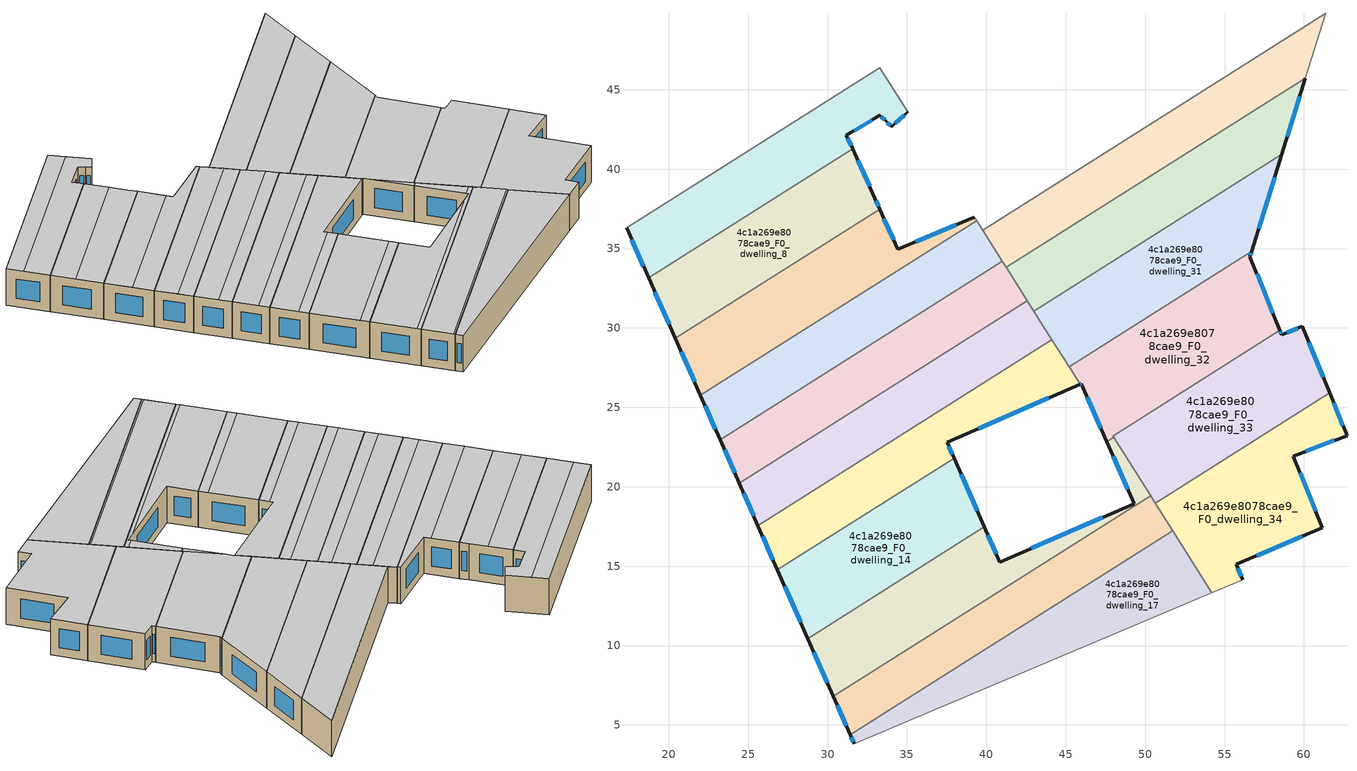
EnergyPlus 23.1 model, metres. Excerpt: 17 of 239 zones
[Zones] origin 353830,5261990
4c1a269e8078cae9_F0_dwelling_10
 floor ground (EU_floor_Construction): 39.39,36.76 41,34.21 23.23,22.96 21.99,25.75 z0
 wall outside (EU_wall_Construction): 21.99,25.75 23.23,22.96 z0:3
 wall to 4c1a269e8078cae9_F0_dwelling_11 (EU_wall_Construction): 23.23,22.96 41,34.21 z0:3
 wall to 4c1a269e8078cae9_F0_dwelling_9 (EU_wall_Construction): 39.39,36.76 21.99,25.75 z0:3
 wall to 4c1a269e8078cae9_F0_dwelling_29 (EU_wall_Construction): 41,34.21 39.76,36.16 z0:3
 wall to 4c1a269e8078cae9_F0_dwelling_28 (EU_wall_Construction): 39.76,36.16 39.39,36.76 z0:3
 window (EU_Window_Construction): 22.28,25.1 22.94,23.62 z0.7:2.3
 ceiling to 4c1a269e8078cae9_F1_dwelling_9 (EU_floor_Construction): 40.34,35.25 39.39,36.76 22,25.76 22.72,24.11 z3
 ceiling to 4c1a269e8078cae9_F1_dwelling_10 (EU_floor_Construction): 41,34.21 40.34,35.25 22.72,24.11 23.23,22.96 z3
4c1a269e8078cae9_F0_dwelling_11
 floor ground (EU_floor_Construction): 41,34.21 42.58,31.71 24.43,20.23 23.23,22.96 z0
 wall outside (EU_wall_Construction): 23.23,22.96 24.43,20.23 z0:3
 wall to 4c1a269e8078cae9_F0_dwelling_12 (EU_wall_Construction): 24.43,20.23 42.58,31.71 z0:3
 wall to 4c1a269e8078cae9_F0_dwelling_30 (EU_wall_Construction): 42.58,31.71 41.25,33.81 z0:3
 wall to 4c1a269e8078cae9_F0_dwelling_29 (EU_wall_Construction): 41.25,33.81 41,34.2 z0:3
 window (EU_Window_Construction): 23.51,22.32 24.15,20.87 z0.7:2.3
 ceiling to 4c1a269e8078cae9_F1_dwelling_11 (EU_floor_Construction): 42.58,31.71 42.03,32.58 24.01,21.19 24.43,20.23 z3
 ceiling adiabatic (EU_roof_Construction): 42.03,32.58 41,34.21 23.23,22.96 24.01,21.19 z3
4c1a269e8078cae9_F0_dwelling_12
 floor ground (EU_floor_Construction): 42.58,31.71 44.13,29.26 25.62,17.55 24.43,20.23 z0
 wall outside (EU_wall_Construction): 24.43,20.23 25.62,17.55 z0:3
 wall to 4c1a269e8078cae9_F0_dwelling_13 (EU_wall_Construction): 25.62,17.55 44.13,29.26 z0:3
 wall to 4c1a269e8078cae9_F0_dwelling_31 (EU_wall_Construction): 44.13,29.26 42.99,31.05 z0:3
 wall to 4c1a269e8078cae9_F0_dwelling_30 (EU_wall_Construction): 42.99,31.05 42.58,31.71 z0:3
 window (EU_Window_Construction): 24.71,19.6 25.34,18.18 z0.7:2.3
 ceiling to 4c1a269e8078cae9_F1_dwelling_12 (EU_floor_Construction): 44.13,29.26 43.67,29.97 25.27,18.33 25.62,17.55 z3
 ceiling adiabatic (EU_roof_Construction): 43.67,29.97 42.58,31.71 24.43,20.23 25.62,17.55 25.27,18.33 z3
4c1a269e8078cae9_F0_dwelling_13
 floor ground (EU_floor_Construction): 44.13,29.26 45.9,26.46 37.53,22.8 37.97,21.8 26.85,14.76 25.62,17.55 z0
 wall outside (EU_wall_Construction): 37.97,21.8 37.53,22.8 45.9,26.46 / 25.62,17.55 26.85,14.76 z0:3
 wall to 4c1a269e8078cae9_F0_dwelling_14 (EU_wall_Construction): 26.85,14.76 37.97,21.8 z0:3
 wall to 4c1a269e8078cae9_F0_dwelling_32 (EU_wall_Construction): 45.9,26.46 45.21,27.55 z0:3
 wall to 4c1a269e8078cae9_F0_dwelling_31 (EU_wall_Construction): 45.21,27.55 44.13,29.26 z0:3
 window (EU_Window_Construction): 39.49,23.66 43.93,25.6 / 37.86,22.03 37.63,22.57 / 25.9,16.9 26.56,15.42 z0.7:2.3
 ceiling to 4c1a269e8078cae9_F1_dwelling_12 (EU_floor_Construction): 37.63,22.56 37.53,22.8 45.9,26.46 44.13,29.26 25.62,17.55 26.51,15.53 z3
 ceiling to 4c1a269e8078cae9_F1_dwelling_13 (EU_floor_Construction): 37.97,21.8 37.63,22.56 26.51,15.53 26.85,14.76 z3
4c1a269e8078cae9_F0_dwelling_14
 floor ground (EU_floor_Construction): 37.97,21.8 39.86,17.47 28.75,10.44 26.85,14.76 z0
 wall outside (EU_wall_Construction): 26.85,14.76 28.75,10.44 / 39.86,17.47 37.97,21.8 z0:3
 wall to 4c1a269e8078cae9_F0_dwelling_15 (EU_wall_Construction): 28.75,10.44 39.86,17.47 z0:3
 window (EU_Window_Construction): 27.29,13.75 28.31,11.46 / 39.42,18.49 38.41,20.78 z0.7:2.3
 ceiling to 4c1a269e8078cae9_F1_dwelling_13 (EU_floor_Construction): 39.56,18.18 37.97,21.8 26.85,14.76 28.44,11.15 z3
 ceiling to 4c1a269e8078cae9_F1_dwelling_14 (EU_floor_Construction): 39.86,17.47 39.56,18.18 28.44,11.15 28.75,10.44 z3
4c1a269e8078cae9_F0_dwelling_15
 floor ground (EU_floor_Construction): 48.02,23.11 50.34,19.44 30.36,6.8 28.75,10.44 39.86,17.47 40.84,15.25 49.3,18.94 47.59,22.83 z0
 wall outside (EU_wall_Construction): 47.59,22.83 49.3,18.94 40.84,15.25 39.86,17.47 / 28.75,10.44 30.36,6.8 z0:3
 wall to 4c1a269e8078cae9_F0_dwelling_32 (EU_wall_Construction): 48.02,23.11 47.59,22.83 z0:3
 wall to 4c1a269e8078cae9_F0_dwelling_16 (EU_wall_Construction): 30.36,6.8 50.34,19.44 z0:3
 wall to 4c1a269e8078cae9_F0_dwelling_33 (EU_wall_Construction): 50.34,19.44 48.02,23.11 z0:3
 window (EU_Window_Construction): 47.99,21.92 48.9,19.85 / 29.13,9.59 29.98,7.66 / 40.61,15.77 40.09,16.95 / 47.31,18.07 42.83,16.11 z0.7:2.3
 ceiling to 4c1a269e8078cae9_F1_dwelling_14 (EU_floor_Construction): 40.84,15.25 39.86,17.47 28.75,10.44 30.23,7.1 48.14,18.43 z3
 ceiling to 4c1a269e8078cae9_F1_dwelling_15 (EU_floor_Construction): 48.14,18.43 30.23,7.1 30.36,6.81 50.34,19.44 50.17,19.71 49.22,19.12 49.3,18.94 z3
 ceiling to 4c1a269e8078cae9_F1_dwelling_32 (EU_floor_Construction): 50.17,19.71 48.02,23.1 47.59,22.83 49.22,19.12 z3
4c1a269e8078cae9_F0_dwelling_16
 floor ground (EU_floor_Construction): 50.34,19.44 51.74,17.22 31.43,4.37 30.36,6.8 z0
 wall outside (EU_wall_Construction): 30.36,6.8 31.43,4.37 z0:3
 wall to 4c1a269e8078cae9_F0_dwelling_17 (EU_wall_Construction): 31.43,4.37 51.74,17.22 z0:3
 wall to 4c1a269e8078cae9_F0_dwelling_34 (EU_wall_Construction): 51.74,17.22 50.63,18.97 z0:3
 wall to 4c1a269e8078cae9_F0_dwelling_33 (EU_wall_Construction): 50.63,18.97 50.34,19.44 z0:3
 window (EU_Window_Construction): 30.61,6.23 31.18,4.94 z0.7:2.3
 ceiling to 4c1a269e8078cae9_F1_dwelling_15 (EU_floor_Construction): 51.66,17.35 50.34,19.44 30.36,6.81 31.37,4.51 z3
 ceiling to 4c1a269e8078cae9_F1_dwelling_16 (EU_floor_Construction): 51.74,17.22 51.66,17.35 31.37,4.51 31.43,4.37 z3
4c1a269e8078cae9_F0_dwelling_17
 floor ground (EU_floor_Construction): 51.74,17.22 54.21,13.33 31.68,3.81 31.43,4.37 z0
 wall outside (EU_wall_Construction): 31.43,4.37 31.68,3.81 z0:3
 wall adiabatic (EU_wall_Construction): 31.68,3.81 54.21,13.33 z0:3
 wall to 4c1a269e8078cae9_F0_dwelling_34 (EU_wall_Construction): 54.21,13.33 51.75,17.22 z0:3
 window (EU_Window_Construction): 31.49,4.24 31.62,3.94 z0.7:2.3
 ceiling to 4c1a269e8078cae9_F1_dwelling_16 (EU_floor_Construction): 54.21,13.33 51.74,17.22 31.43,4.37 31.68,3.81 z3
4c1a269e8078cae9_F0_dwelling_29
 floor ground (EU_floor_Construction): 61.37,49.82 60.09,45.73 41.25,33.81 39.76,36.16 z0
 wall to 4c1a269e8078cae9_F0_dwelling_30 (EU_wall_Construction): 41.25,33.81 60.09,45.73 z0:3
 wall to 4c1a269e8078cae9_F0_dwelling_28 (EU_wall_Construction): 61.37,49.82 39.76,36.16 z0:3
 wall adiabatic (EU_wall_Construction): 60.09,45.73 61.37,49.82 z0:3
 ceiling to 4c1a269e8078cae9_F1_dwelling_28 (EU_floor_Construction): 60.09,45.73 61.37,49.82 39.76,36.16 41.25,33.81 z3
4c1a269e8078cae9_F0_dwelling_30
 floor ground (EU_floor_Construction): 60.09,45.73 58.6,40.92 42.99,31.05 41.25,33.81 z0
 wall outside (EU_wall_Construction): 58.6,40.92 60.09,45.73 z0:3
 wall to 4c1a269e8078cae9_F0_dwelling_31 (EU_wall_Construction): 42.99,31.05 58.6,40.92 z0:3
 window (EU_Window_Construction): 58.95,42.05 59.74,44.6 z0.7:2.3
 ceiling to 4c1a269e8078cae9_F1_dwelling_29 (EU_floor_Construction): 58.6,40.92 60.09,45.73 41.25,33.81 42.99,31.05 z3
4c1a269e8078cae9_F0_dwelling_31
 floor ground (EU_floor_Construction): 58.6,40.92 56.7,34.82 45.21,27.55 42.99,31.05 z0
 wall outside (EU_wall_Construction): 56.7,34.82 58.6,40.92 z0:3
 wall to 4c1a269e8078cae9_F0_dwelling_32 (EU_wall_Construction): 45.21,27.55 56.7,34.82 z0:3
 window (EU_Window_Construction): 57.15,36.25 58.16,39.49 z0.7:2.3
 ceiling to 4c1a269e8078cae9_F1_dwelling_30 (EU_floor_Construction): 56.7,34.82 58.6,40.92 42.99,31.05 45.21,27.55 z3
4c1a269e8078cae9_F0_dwelling_32
 floor ground (EU_floor_Construction): 56.7,34.82 56.6,34.49 58.48,29.85 47.96,23.2 48.02,23.11 47.59,22.83 45.98,26.49 45.9,26.46 45.21,27.55 z0
 wall outside (EU_wall_Construction): 45.9,26.46 45.98,26.49 47.59,22.83 / 58.48,29.85 56.6,34.49 56.7,34.82 z0:3
 wall to 4c1a269e8078cae9_F0_dwelling_33 (EU_wall_Construction): 48.02,23.11 47.96,23.2 58.48,29.85 z0:3
 window (EU_Window_Construction): 45.92,26.46 45.97,26.48 / 56.62,34.57 56.68,34.74 / 58.04,30.94 57.04,33.4 / 46.36,25.63 47.21,23.69 z0.7:2.3
 ceiling to 4c1a269e8078cae9_F1_dwelling_31 (EU_floor_Construction): 58.48,29.85 56.6,34.49 56.7,34.82 45.21,27.55 45.9,26.46 45.98,26.49 46.23,25.94 47.96,23.2 z3
 ceiling to 4c1a269e8078cae9_F1_dwelling_32 (EU_floor_Construction): 48.02,23.1 46.23,25.94 47.59,22.83 z3
4c1a269e8078cae9_F0_dwelling_33
 floor ground (EU_floor_Construction): 59.9,30.09 61.61,25.92 50.64,18.97 47.96,23.2 58.48,29.85 58.6,29.56 z0
 wall outside (EU_wall_Construction): 61.61,25.92 59.9,30.09 58.6,29.56 58.48,29.85 z0:3
 wall to 4c1a269e8078cae9_F0_dwelling_34 (EU_wall_Construction): 50.64,18.97 61.61,25.92 z0:3
 window (EU_Window_Construction): 58.57,29.63 58.51,29.78 / 59.6,29.97 58.91,29.68 / 61.21,26.9 60.3,29.11 z0.7:2.3
 ceiling to 4c1a269e8078cae9_F1_dwelling_32 (EU_floor_Construction): 61.61,25.92 59.9,30.09 58.6,29.56 58.48,29.85 47.96,23.2 50.64,18.97 z3
4c1a269e8078cae9_F0_dwelling_34
 floor ground (EU_floor_Construction): 61.61,25.92 62.71,23.22 59.32,21.93 61.16,17.41 55.74,15.11 56.13,14.14 54.21,13.33 50.64,18.97 z0
 wall outside (EU_wall_Construction): 56.13,14.14 55.74,15.11 61.16,17.41 59.32,21.93 62.71,23.22 61.61,25.92 z0:3
 wall adiabatic (EU_wall_Construction): 54.21,13.33 56.13,14.14 z0:3
 window (EU_Window_Construction): 57.01,15.65 59.89,16.87 / 56.04,14.37 55.83,14.88 / 62.45,23.85 61.87,25.28 / 60.11,22.24 61.91,22.92 / 60.73,18.47 59.75,20.87 z0.7:2.3
 ceiling to 4c1a269e8078cae9_F1_dwelling_33 (EU_floor_Construction): 61.16,17.41 59.32,21.93 62.71,23.22 61.61,25.92 50.64,18.97 54.21,13.33 56.13,14.14 55.74,15.11 z3
4c1a269e8078cae9_F0_dwelling_7
 floor ground (EU_floor_Construction): 33.29,46.4 35.06,43.6 34.04,42.67 33.68,43.01 33.29,43.39 31.19,42.13 31.57,41.28 18.73,33.16 17.34,36.31 z0
 wall outside (EU_wall_Construction): 31.57,41.28 31.19,42.13 33.29,43.39 33.68,43.01 34.04,42.67 35.06,43.6 / 17.34,36.31 18.73,33.16 z0:3
 wall to 4c1a269e8078cae9_F0_dwelling_8 (EU_wall_Construction): 18.73,33.16 31.57,41.28 z0:3
 wall to 4c1a269e8078cae9_F0_dwelling_6 (EU_wall_Construction): 33.29,46.4 17.34,36.31 z0:3
 wall to 4c1a269e8078cae9_F0_dwelling_24 (EU_wall_Construction): 35.06,43.6 33.29,46.4 z0:3
 window (EU_Window_Construction): 33.77,42.93 33.95,42.75 / 33.38,43.3 33.59,43.1 / 31.68,42.43 32.79,43.09 / 31.48,41.48 31.28,41.93 / 17.66,35.57 18.4,33.9 / 34.28,42.89 34.82,43.38 z0.7:2.3
 ceiling to 4c1a269e8078cae9_F1_dwelling_7 (EU_floor_Construction): 31.57,41.28 31.19,42.13 33.29,43.39 33.68,43.01 34.04,42.67 35.06,43.6 34.01,45.25 17.89,35.05 18.73,33.16 z3
 ceiling to 4c1a269e8078cae9_F1_dwelling_6 (EU_floor_Construction): 34.01,45.25 33.29,46.4 17.34,36.31 17.89,35.05 z3
4c1a269e8078cae9_F0_dwelling_8
 floor ground (EU_floor_Construction): 31.57,41.28 32.97,38.18 33.28,37.49 20.41,29.34 18.73,33.16 z0
 wall outside (EU_wall_Construction): 33.28,37.49 32.97,38.18 31.57,41.28 / 18.73,33.16 20.41,29.34 z0:3
 wall to 4c1a269e8078cae9_F0_dwelling_9 (EU_wall_Construction): 20.41,29.34 33.28,37.49 z0:3
 window (EU_Window_Construction): 33.21,37.65 33.05,38.02 / 19.12,32.26 20.02,30.24 / 32.65,38.91 31.9,40.55 z0.7:2.3
 ceiling to 4c1a269e8078cae9_F1_dwelling_8 (EU_floor_Construction): 33.28,37.49 32.97,38.18 32.38,39.5 19.52,31.36 20.41,29.34 z3
 ceiling to 4c1a269e8078cae9_F1_dwelling_7 (EU_floor_Construction): 32.38,39.5 31.57,41.28 18.73,33.16 19.52,31.36 z3
4c1a269e8078cae9_F0_dwelling_9
 floor ground (EU_floor_Construction): 39.25,36.98 39.39,36.76 21.99,25.75 20.41,29.34 33.28,37.49 34.42,34.94 z0
 wall outside (EU_wall_Construction): 39.25,36.98 34.42,34.94 33.28,37.49 / 20.41,29.34 21.99,25.75 z0:3
 wall to 4c1a269e8078cae9_F0_dwelling_28 (EU_wall_Construction): 39.39,36.76 39.25,36.98 z0:3
 window (EU_Window_Construction): 38.11,36.5 35.56,35.42 / 20.78,28.5 21.62,26.6 / 34.16,35.54 33.55,36.89 z0.7:2.3
 ceiling to 4c1a269e8078cae9_F1_dwelling_8 (EU_floor_Construction): 34.18,35.48 33.28,37.49 20.41,29.34 21.3,27.33 z3
 ceiling to 4c1a269e8078cae9_F1_dwelling_9 (EU_floor_Construction): 34.42,34.94 34.18,35.48 21.3,27.33 22,25.76 39.39,36.76 39.25,36.98 z3
[Building]
EU S2 Campaign: North Axis=0; Terrain=City; Solar Distribution=FullExterior
[Site:Location]
Budapest.Ferenc.Liszt.Intl.AP: Latitude=47.437; Longitude=19.256; Time Zone=1; Elevation=185
[SizingPeriod:WeatherFileDays]
AnnualSizingPeriod: Begin Month=1; Begin Day of Month=1; End Month=12; End Day of Month=31; Day of Week for Start Day=Monday; Use Weather File Daylight Saving Period=No; Use Weather File Rain and Snow Indicators=No
[MATERIAL]
EU_InternalMass_Material: Roughness=MediumRough; Thickness=0.1; Conductivity=1; Density=1800; Specific Heat=900; Thermal Absorptance=0.9; Solar Absorptance=0.7; Visible Absorptance=0.7
[MATERIAL:NOMASS] Roughness=MediumRough; Thermal Absorptance=0.9; Solar Absorptance=0.7; Visible Absorptance=0.7
Name | Thermal Resistance
EU_wall_NoMass | 0.832559
EU_roof_NoMass | 1.39638
EU_floor_NoMass | 0.872794
[WINDOWMATERIAL:SIMPLEGLAZINGSYSTEM]
EU_Window_SimpleGlazing: UFactor=2.79869; Solar Heat Gain Coefficient=0.75; Visible Transmittance=0.75
[CONSTRUCTION]
EU_wall_Construction: EU_wall_NoMass
EU_roof_Construction: EU_roof_NoMass
EU_floor_Construction: EU_floor_NoMass
EU_Window_Construction: EU_Window_SimpleGlazing
EU_InternalMass_Construction: EU_InternalMass_Material
[ZONE] Type=1; Multiplier=1; Ceiling Height=autocalculate; Floor Area=autocalculate; Part of Total Floor Area=Yes
Name | Volume
4c1a269e8078cae9_F0_dwelling_10 | 188.409
4c1a269e8078cae9_F0_dwelling_11 | 188.379
4c1a269e8078cae9_F0_dwelling_12 | 188.405
4c1a269e8078cae9_F0_dwelling_13 | 189.284
4c1a269e8078cae9_F0_dwelling_14 | 184.291
4c1a269e8078cae9_F0_dwelling_15 | 189.073
4c1a269e8078cae9_F0_dwelling_16 | 188.343
4c1a269e8078cae9_F0_dwelling_17 | 188.401
4c1a269e8078cae9_F0_dwelling_29 | 199.463
4c1a269e8078cae9_F0_dwelling_30 | 199.514
4c1a269e8078cae9_F0_dwelling_31 | 199.458
4c1a269e8078cae9_F0_dwelling_32 | 202.028
4c1a269e8078cae9_F0_dwelling_33 | 199.45
4c1a269e8078cae9_F0_dwelling_34 | 199.485
4c1a269e8078cae9_F0_dwelling_7 | 188.555
4c1a269e8078cae9_F0_dwelling_8 | 188.198
4c1a269e8078cae9_F0_dwelling_9 | 188.39
[INTERNALMASS] Construction=EU_InternalMass_Construction
Name | Zone or ZoneList | Surface Area
4c1a269e8078cae9_F0_dwelling_7_EU_InternalMass | 4c1a269e8078cae9_F0_dwelling_7 | 62.8515
4c1a269e8078cae9_F0_dwelling_8_EU_InternalMass | 4c1a269e8078cae9_F0_dwelling_8 | 62.7325
4c1a269e8078cae9_F0_dwelling_9_EU_InternalMass | 4c1a269e8078cae9_F0_dwelling_9 | 62.7966
4c1a269e8078cae9_F0_dwelling_10_EU_InternalMass | 4c1a269e8078cae9_F0_dwelling_10 | 62.803
4c1a269e8078cae9_F0_dwelling_11_EU_InternalMass | 4c1a269e8078cae9_F0_dwelling_11 | 62.793
4c1a269e8078cae9_F0_dwelling_12_EU_InternalMass | 4c1a269e8078cae9_F0_dwelling_12 | 62.8018
4c1a269e8078cae9_F0_dwelling_13_EU_InternalMass | 4c1a269e8078cae9_F0_dwelling_13 | 63.0923
4c1a269e8078cae9_F0_dwelling_14_EU_InternalMass | 4c1a269e8078cae9_F0_dwelling_14 | 61.4304
4c1a269e8078cae9_F0_dwelling_15_EU_InternalMass | 4c1a269e8078cae9_F0_dwelling_15 | 63.0235
4c1a269e8078cae9_F0_dwelling_16_EU_InternalMass | 4c1a269e8078cae9_F0_dwelling_16 | 62.7808
4c1a269e8078cae9_F0_dwelling_17_EU_InternalMass | 4c1a269e8078cae9_F0_dwelling_17 | 62.8004
4c1a269e8078cae9_F0_dwelling_29_EU_InternalMass | 4c1a269e8078cae9_F0_dwelling_29 | 66.4875
4c1a269e8078cae9_F0_dwelling_30_EU_InternalMass | 4c1a269e8078cae9_F0_dwelling_30 | 66.5045
4c1a269e8078cae9_F0_dwelling_31_EU_InternalMass | 4c1a269e8078cae9_F0_dwelling_31 | 66.4861
4c1a269e8078cae9_F0_dwelling_32_EU_InternalMass | 4c1a269e8078cae9_F0_dwelling_32 | 67.3421
4c1a269e8078cae9_F0_dwelling_33_EU_InternalMass | 4c1a269e8078cae9_F0_dwelling_33 | 66.4832
4c1a269e8078cae9_F0_dwelling_34_EU_InternalMass | 4c1a269e8078cae9_F0_dwelling_34 | 66.495
[OTHEREQUIPMENT] Fuel Type=Electricity; Design Level Calculation Method=Watts/Area; Power per Zone Floor Area=1; Fraction Latent=0; Fraction Radiant=0; Fraction Lost=0; Carbon Dioxide Generation Rate=0; EndUse Subcategory=EU_Step8_InternalGains
Name | Zone or ZoneList or Space or SpaceList | Schedule
EU_Step8_InternalGain_4c1a269e8078cae9_F0_dwelling_7_f000 | 4c1a269e8078cae9_F0_dwelling_7 | EU_Step8_GainSchedule_4c1a269e8078cae9_F0_dwelling_7_f000
EU_Step8_InternalGain_4c1a269e8078cae9_F0_dwelling_8_f000 | 4c1a269e8078cae9_F0_dwelling_8 | EU_Step8_GainSchedule_4c1a269e8078cae9_F0_dwelling_8_f000
EU_Step8_InternalGain_4c1a269e8078cae9_F0_dwelling_9_f000 | 4c1a269e8078cae9_F0_dwelling_9 | EU_Step8_GainSchedule_4c1a269e8078cae9_F0_dwelling_9_f000
EU_Step8_InternalGain_4c1a269e8078cae9_F0_dwelling_10_f000 | 4c1a269e8078cae9_F0_dwelling_10 | EU_Step8_GainSchedule_4c1a269e8078cae9_F0_dwelling_10_f000
EU_Step8_InternalGain_4c1a269e8078cae9_F0_dwelling_11_f000 | 4c1a269e8078cae9_F0_dwelling_11 | EU_Step8_GainSchedule_4c1a269e8078cae9_F0_dwelling_11_f000
EU_Step8_InternalGain_4c1a269e8078cae9_F0_dwelling_12_f000 | 4c1a269e8078cae9_F0_dwelling_12 | EU_Step8_GainSchedule_4c1a269e8078cae9_F0_dwelling_12_f000
EU_Step8_InternalGain_4c1a269e8078cae9_F0_dwelling_13_f000 | 4c1a269e8078cae9_F0_dwelling_13 | EU_Step8_GainSchedule_4c1a269e8078cae9_F0_dwelling_13_f000
EU_Step8_InternalGain_4c1a269e8078cae9_F0_dwelling_14_f000 | 4c1a269e8078cae9_F0_dwelling_14 | EU_Step8_GainSchedule_4c1a269e8078cae9_F0_dwelling_14_f000
EU_Step8_InternalGain_4c1a269e8078cae9_F0_dwelling_15_f000 | 4c1a269e8078cae9_F0_dwelling_15 | EU_Step8_GainSchedule_4c1a269e8078cae9_F0_dwelling_15_f000
EU_Step8_InternalGain_4c1a269e8078cae9_F0_dwelling_16_f000 | 4c1a269e8078cae9_F0_dwelling_16 | EU_Step8_GainSchedule_4c1a269e8078cae9_F0_dwelling_16_f000
EU_Step8_InternalGain_4c1a269e8078cae9_F0_dwelling_17_f000 | 4c1a269e8078cae9_F0_dwelling_17 | EU_Step8_GainSchedule_4c1a269e8078cae9_F0_dwelling_17_f000
EU_Step8_InternalGain_4c1a269e8078cae9_F0_dwelling_29_f000 | 4c1a269e8078cae9_F0_dwelling_29 | EU_Step8_GainSchedule_4c1a269e8078cae9_F0_dwelling_29_f000
EU_Step8_InternalGain_4c1a269e8078cae9_F0_dwelling_30_f000 | 4c1a269e8078cae9_F0_dwelling_30 | EU_Step8_GainSchedule_4c1a269e8078cae9_F0_dwelling_30_f000
EU_Step8_InternalGain_4c1a269e8078cae9_F0_dwelling_31_f000 | 4c1a269e8078cae9_F0_dwelling_31 | EU_Step8_GainSchedule_4c1a269e8078cae9_F0_dwelling_31_f000
EU_Step8_InternalGain_4c1a269e8078cae9_F0_dwelling_32_f000 | 4c1a269e8078cae9_F0_dwelling_32 | EU_Step8_GainSchedule_4c1a269e8078cae9_F0_dwelling_32_f000
EU_Step8_InternalGain_4c1a269e8078cae9_F0_dwelling_33_f000 | 4c1a269e8078cae9_F0_dwelling_33 | EU_Step8_GainSchedule_4c1a269e8078cae9_F0_dwelling_33_f000
EU_Step8_InternalGain_4c1a269e8078cae9_F0_dwelling_34_f000 | 4c1a269e8078cae9_F0_dwelling_34 | EU_Step8_GainSchedule_4c1a269e8078cae9_F0_dwelling_34_f000
[ZONEVENTILATION:DESIGNFLOWRATE] Schedule=EU_AlwaysOn; Design Flow Rate Calculation Method=AirChanges/Hour; Air Changes per Hour=0.475469; Ventilation Type=Natural; Fan Pressure Rise=0; Fan Total Efficiency=1; Constant Term Coefficient=1; Temperature Term Coefficient=0; Velocity Term Coefficient=0; Velocity Squared Term Coefficient=0; Minimum Indoor Temperature=-100; Maximum Indoor Temperature=100; Delta Temperature=-100; Minimum Outdoor Temperature=-100; Maximum Outdoor Temperature=100; Maximum Wind Speed=40
Name | Zone or ZoneList or Space or SpaceList
EU_ConstantAir_4c1a269e8078cae9_F0_dwelling_7 | 4c1a269e8078cae9_F0_dwelling_7
EU_ConstantAir_4c1a269e8078cae9_F0_dwelling_8 | 4c1a269e8078cae9_F0_dwelling_8
EU_ConstantAir_4c1a269e8078cae9_F0_dwelling_9 | 4c1a269e8078cae9_F0_dwelling_9
EU_ConstantAir_4c1a269e8078cae9_F0_dwelling_10 | 4c1a269e8078cae9_F0_dwelling_10
EU_ConstantAir_4c1a269e8078cae9_F0_dwelling_11 | 4c1a269e8078cae9_F0_dwelling_11
EU_ConstantAir_4c1a269e8078cae9_F0_dwelling_12 | 4c1a269e8078cae9_F0_dwelling_12
EU_ConstantAir_4c1a269e8078cae9_F0_dwelling_13 | 4c1a269e8078cae9_F0_dwelling_13
EU_ConstantAir_4c1a269e8078cae9_F0_dwelling_14 | 4c1a269e8078cae9_F0_dwelling_14
EU_ConstantAir_4c1a269e8078cae9_F0_dwelling_15 | 4c1a269e8078cae9_F0_dwelling_15
EU_ConstantAir_4c1a269e8078cae9_F0_dwelling_16 | 4c1a269e8078cae9_F0_dwelling_16
EU_ConstantAir_4c1a269e8078cae9_F0_dwelling_17 | 4c1a269e8078cae9_F0_dwelling_17
EU_ConstantAir_4c1a269e8078cae9_F0_dwelling_29 | 4c1a269e8078cae9_F0_dwelling_29
EU_ConstantAir_4c1a269e8078cae9_F0_dwelling_30 | 4c1a269e8078cae9_F0_dwelling_30
EU_ConstantAir_4c1a269e8078cae9_F0_dwelling_31 | 4c1a269e8078cae9_F0_dwelling_31
EU_ConstantAir_4c1a269e8078cae9_F0_dwelling_32 | 4c1a269e8078cae9_F0_dwelling_32
EU_ConstantAir_4c1a269e8078cae9_F0_dwelling_33 | 4c1a269e8078cae9_F0_dwelling_33
EU_ConstantAir_4c1a269e8078cae9_F0_dwelling_34 | 4c1a269e8078cae9_F0_dwelling_34
[HVACTEMPLATE:THERMOSTAT] Constant Heating Setpoint=20; Constant Cooling Setpoint=50
EU_HeatOnly_4c1a269e8078cae9_F0_dwelling_0; EU_HeatOnly_4c1a269e8078cae9_F0_dwelling_1; EU_HeatOnly_4c1a269e8078cae9_F0_dwelling_2; EU_HeatOnly_4c1a269e8078cae9_F0_dwelling_3; EU_HeatOnly_4c1a269e8078cae9_F0_dwelling_4; EU_HeatOnly_4c1a269e8078cae9_F0_dwelling_5; EU_HeatOnly_4c1a269e8078cae9_F0_dwelling_6; EU_HeatOnly_4c1a269e8078cae9_F0_dwelling_7; EU_HeatOnly_4c1a269e8078cae9_F0_dwelling_8; EU_HeatOnly_4c1a269e8078cae9_F0_dwelling_9; EU_HeatOnly_4c1a269e8078cae9_F0_dwelling_10; EU_HeatOnly_4c1a269e8078cae9_F0_dwelling_11; EU_HeatOnly_4c1a269e8078cae9_F0_dwelling_12; EU_HeatOnly_4c1a269e8078cae9_F0_dwelling_13; EU_HeatOnly_4c1a269e8078cae9_F0_dwelling_14; EU_HeatOnly_4c1a269e8078cae9_F0_dwelling_15; EU_HeatOnly_4c1a269e8078cae9_F0_dwelling_16; EU_HeatOnly_4c1a269e8078cae9_F0_dwelling_17; EU_HeatOnly_4c1a269e8078cae9_F0_dwelling_18; EU_HeatOnly_4c1a269e8078cae9_F0_dwelling_19; EU_HeatOnly_4c1a269e8078cae9_F0_dwelling_20; EU_HeatOnly_4c1a269e8078cae9_F0_dwelling_21; EU_HeatOnly_4c1a269e8078cae9_F0_dwelling_22; EU_HeatOnly_4c1a269e8078cae9_F0_dwelling_23; EU_HeatOnly_4c1a269e8078cae9_F0_dwelling_24; EU_HeatOnly_4c1a269e8078cae9_F0_dwelling_25; EU_HeatOnly_4c1a269e8078cae9_F0_dwelling_26; EU_HeatOnly_4c1a269e8078cae9_F0_dwelling_27; EU_HeatOnly_4c1a269e8078cae9_F0_dwelling_28; EU_HeatOnly_4c1a269e8078cae9_F0_dwelling_29; EU_HeatOnly_4c1a269e8078cae9_F0_dwelling_30; EU_HeatOnly_4c1a269e8078cae9_F0_dwelling_31; EU_HeatOnly_4c1a269e8078cae9_F0_dwelling_32; EU_HeatOnly_4c1a269e8078cae9_F0_dwelling_33; EU_HeatOnly_4c1a269e8078cae9_F0_dwelling_34; EU_HeatOnly_4c1a269e8078cae9_F1_dwelling_0; EU_HeatOnly_4c1a269e8078cae9_F1_dwelling_1; EU_HeatOnly_4c1a269e8078cae9_F1_dwelling_2; EU_HeatOnly_4c1a269e8078cae9_F1_dwelling_3; EU_HeatOnly_4c1a269e8078cae9_F1_dwelling_4; EU_HeatOnly_4c1a269e8078cae9_F1_dwelling_5; EU_HeatOnly_4c1a269e8078cae9_F1_dwelling_6; EU_HeatOnly_4c1a269e8078cae9_F1_dwelling_7; EU_HeatOnly_4c1a269e8078cae9_F1_dwelling_8; EU_HeatOnly_4c1a269e8078cae9_F1_dwelling_9; EU_HeatOnly_4c1a269e8078cae9_F1_dwelling_10; EU_HeatOnly_4c1a269e8078cae9_F1_dwelling_11; EU_HeatOnly_4c1a269e8078cae9_F1_dwelling_12; EU_HeatOnly_4c1a269e8078cae9_F1_dwelling_13; EU_HeatOnly_4c1a269e8078cae9_F1_dwelling_14; EU_HeatOnly_4c1a269e8078cae9_F1_dwelling_15; EU_HeatOnly_4c1a269e8078cae9_F1_dwelling_16; EU_HeatOnly_4c1a269e8078cae9_F1_dwelling_17; EU_HeatOnly_4c1a269e8078cae9_F1_dwelling_18; EU_HeatOnly_4c1a269e8078cae9_F1_dwelling_19; EU_HeatOnly_4c1a269e8078cae9_F1_dwelling_20; EU_HeatOnly_4c1a269e8078cae9_F1_dwelling_21; EU_HeatOnly_4c1a269e8078cae9_F1_dwelling_22; EU_HeatOnly_4c1a269e8078cae9_F1_dwelling_23; EU_HeatOnly_4c1a269e8078cae9_F1_dwelling_24; EU_HeatOnly_4c1a269e8078cae9_F1_dwelling_25; EU_HeatOnly_4c1a269e8078cae9_F1_dwelling_26; EU_HeatOnly_4c1a269e8078cae9_F1_dwelling_27; EU_HeatOnly_4c1a269e8078cae9_F1_dwelling_28; EU_HeatOnly_4c1a269e8078cae9_F1_dwelling_29; EU_HeatOnly_4c1a269e8078cae9_F1_dwelling_30; EU_HeatOnly_4c1a269e8078cae9_F1_dwelling_31; EU_HeatOnly_4c1a269e8078cae9_F1_dwelling_32; EU_HeatOnly_4c1a269e8078cae9_F1_dwelling_33; EU_HeatOnly_4c1a269e8078cae9_F2_dwelling_0; EU_HeatOnly_4c1a269e8078cae9_F2_dwelling_1; EU_HeatOnly_4c1a269e8078cae9_F2_dwelling_2; EU_HeatOnly_4c1a269e8078cae9_F2_dwelling_3; EU_HeatOnly_4c1a269e8078cae9_F2_dwelling_4; EU_HeatOnly_4c1a269e8078cae9_F2_dwelling_5; EU_HeatOnly_4c1a269e8078cae9_F2_dwelling_6; EU_HeatOnly_4c1a269e8078cae9_F2_dwelling_7; EU_HeatOnly_4c1a269e8078cae9_F2_dwelling_8; EU_HeatOnly_4c1a269e8078cae9_F2_dwelling_9; EU_HeatOnly_4c1a269e8078cae9_F2_dwelling_10; EU_HeatOnly_4c1a269e8078cae9_F2_dwelling_11; EU_HeatOnly_4c1a269e8078cae9_F2_dwelling_12; EU_HeatOnly_4c1a269e8078cae9_F2_dwelling_13; EU_HeatOnly_4c1a269e8078cae9_F2_dwelling_14; EU_HeatOnly_4c1a269e8078cae9_F2_dwelling_15; EU_HeatOnly_4c1a269e8078cae9_F2_dwelling_16; EU_HeatOnly_4c1a269e8078cae9_F2_dwelling_17; EU_HeatOnly_4c1a269e8078cae9_F2_dwelling_18; EU_HeatOnly_4c1a269e8078cae9_F2_dwelling_19; EU_HeatOnly_4c1a269e8078cae9_F2_dwelling_20; EU_HeatOnly_4c1a269e8078cae9_F2_dwelling_21; EU_HeatOnly_4c1a269e8078cae9_F2_dwelling_22; EU_HeatOnly_4c1a269e8078cae9_F2_dwelling_23; EU_HeatOnly_4c1a269e8078cae9_F2_dwelling_24; EU_HeatOnly_4c1a269e8078cae9_F2_dwelling_25; EU_HeatOnly_4c1a269e8078cae9_F2_dwelling_26; EU_HeatOnly_4c1a269e8078cae9_F2_dwelling_27; EU_HeatOnly_4c1a269e8078cae9_F2_dwelling_28; EU_HeatOnly_4c1a269e8078cae9_F2_dwelling_29; EU_HeatOnly_4c1a269e8078cae9_F2_dwelling_30; EU_HeatOnly_4c1a269e8078cae9_F2_dwelling_31; EU_HeatOnly_4c1a269e8078cae9_F2_dwelling_32; EU_HeatOnly_4c1a269e8078cae9_F2_dwelling_33; EU_HeatOnly_4c1a269e8078cae9_F3_dwelling_0; EU_HeatOnly_4c1a269e8078cae9_F3_dwelling_1; EU_HeatOnly_4c1a269e8078cae9_F3_dwelling_2; EU_HeatOnly_4c1a269e8078cae9_F3_dwelling_3; EU_HeatOnly_4c1a269e8078cae9_F3_dwelling_4; EU_HeatOnly_4c1a269e8078cae9_F3_dwelling_5; EU_HeatOnly_4c1a269e8078cae9_F3_dwelling_6; EU_HeatOnly_4c1a269e8078cae9_F3_dwelling_7; EU_HeatOnly_4c1a269e8078cae9_F3_dwelling_8; EU_HeatOnly_4c1a269e8078cae9_F3_dwelling_9; EU_HeatOnly_4c1a269e8078cae9_F3_dwelling_10; EU_HeatOnly_4c1a269e8078cae9_F3_dwelling_11; EU_HeatOnly_4c1a269e8078cae9_F3_dwelling_12; EU_HeatOnly_4c1a269e8078cae9_F3_dwelling_13; EU_HeatOnly_4c1a269e8078cae9_F3_dwelling_14; EU_HeatOnly_4c1a269e8078cae9_F3_dwelling_15; EU_HeatOnly_4c1a269e8078cae9_F3_dwelling_16; EU_HeatOnly_4c1a269e8078cae9_F3_dwelling_17; EU_HeatOnly_4c1a269e8078cae9_F3_dwelling_18; EU_HeatOnly_4c1a269e8078cae9_F3_dwelling_19; EU_HeatOnly_4c1a269e8078cae9_F3_dwelling_20; EU_HeatOnly_4c1a269e8078cae9_F3_dwelling_21; EU_HeatOnly_4c1a269e8078cae9_F3_dwelling_22; EU_HeatOnly_4c1a269e8078cae9_F3_dwelling_23; EU_HeatOnly_4c1a269e8078cae9_F3_dwelling_24; EU_HeatOnly_4c1a269e8078cae9_F3_dwelling_25; EU_HeatOnly_4c1a269e8078cae9_F3_dwelling_26; EU_HeatOnly_4c1a269e8078cae9_F3_dwelling_27; EU_HeatOnly_4c1a269e8078cae9_F3_dwelling_28; EU_HeatOnly_4c1a269e8078cae9_F3_dwelling_29; EU_HeatOnly_4c1a269e8078cae9_F3_dwelling_30; EU_HeatOnly_4c1a269e8078cae9_F3_dwelling_31; EU_HeatOnly_4c1a269e8078cae9_F3_dwelling_32; EU_HeatOnly_4c1a269e8078cae9_F3_dwelling_33; EU_HeatOnly_4c1a269e8078cae9_F4_dwelling_0; EU_HeatOnly_4c1a269e8078cae9_F4_dwelling_1; EU_HeatOnly_4c1a269e8078cae9_F4_dwelling_2; EU_HeatOnly_4c1a269e8078cae9_F4_dwelling_3; EU_HeatOnly_4c1a269e8078cae9_F4_dwelling_4; EU_HeatOnly_4c1a269e8078cae9_F4_dwelling_5; EU_HeatOnly_4c1a269e8078cae9_F4_dwelling_6; EU_HeatOnly_4c1a269e8078cae9_F4_dwelling_7; EU_HeatOnly_4c1a269e8078cae9_F4_dwelling_8; EU_HeatOnly_4c1a269e8078cae9_F4_dwelling_9; EU_HeatOnly_4c1a269e8078cae9_F4_dwelling_10; EU_HeatOnly_4c1a269e8078cae9_F4_dwelling_11; EU_HeatOnly_4c1a269e8078cae9_F4_dwelling_12; EU_HeatOnly_4c1a269e8078cae9_F4_dwelling_13; EU_HeatOnly_4c1a269e8078cae9_F4_dwelling_14; EU_HeatOnly_4c1a269e8078cae9_F4_dwelling_15; EU_HeatOnly_4c1a269e8078cae9_F4_dwelling_16; EU_HeatOnly_4c1a269e8078cae9_F4_dwelling_17; EU_HeatOnly_4c1a269e8078cae9_F4_dwelling_18; EU_HeatOnly_4c1a269e8078cae9_F4_dwelling_19; EU_HeatOnly_4c1a269e8078cae9_F4_dwelling_20; EU_HeatOnly_4c1a269e8078cae9_F4_dwelling_21; EU_HeatOnly_4c1a269e8078cae9_F4_dwelling_22; EU_HeatOnly_4c1a269e8078cae9_F4_dwelling_23; EU_HeatOnly_4c1a269e8078cae9_F4_dwelling_24; EU_HeatOnly_4c1a269e8078cae9_F4_dwelling_25; EU_HeatOnly_4c1a269e8078cae9_F4_dwelling_26; EU_HeatOnly_4c1a269e8078cae9_F4_dwelling_27; EU_HeatOnly_4c1a269e8078cae9_F4_dwelling_28; EU_HeatOnly_4c1a269e8078cae9_F4_dwelling_29; EU_HeatOnly_4c1a269e8078cae9_F4_dwelling_30; EU_HeatOnly_4c1a269e8078cae9_F4_dwelling_31; EU_HeatOnly_4c1a269e8078cae9_F4_dwelling_32; EU_HeatOnly_4c1a269e8078cae9_F4_dwelling_33; EU_HeatOnly_4c1a269e8078cae9_F5_dwelling_0; EU_HeatOnly_4c1a269e8078cae9_F5_dwelling_1; EU_HeatOnly_4c1a269e8078cae9_F5_dwelling_2; EU_HeatOnly_4c1a269e8078cae9_F5_dwelling_3; EU_HeatOnly_4c1a269e8078cae9_F5_dwelling_4; EU_HeatOnly_4c1a269e8078cae9_F5_dwelling_5; EU_HeatOnly_4c1a269e8078cae9_F5_dwelling_6; EU_HeatOnly_4c1a269e8078cae9_F5_dwelling_7; EU_HeatOnly_4c1a269e8078cae9_F5_dwelling_8; EU_HeatOnly_4c1a269e8078cae9_F5_dwelling_9; EU_HeatOnly_4c1a269e8078cae9_F5_dwelling_10; EU_HeatOnly_4c1a269e8078cae9_F5_dwelling_11; EU_HeatOnly_4c1a269e8078cae9_F5_dwelling_12; EU_HeatOnly_4c1a269e8078cae9_F5_dwelling_13; EU_HeatOnly_4c1a269e8078cae9_F5_dwelling_14; EU_HeatOnly_4c1a269e8078cae9_F5_dwelling_15; EU_HeatOnly_4c1a269e8078cae9_F5_dwelling_16; EU_HeatOnly_4c1a269e8078cae9_F5_dwelling_17; EU_HeatOnly_4c1a269e8078cae9_F5_dwelling_18; EU_HeatOnly_4c1a269e8078cae9_F5_dwelling_19; EU_HeatOnly_4c1a269e8078cae9_F5_dwelling_20; EU_HeatOnly_4c1a269e8078cae9_F5_dwelling_21; EU_HeatOnly_4c1a269e8078cae9_F5_dwelling_22; EU_HeatOnly_4c1a269e8078cae9_F5_dwelling_23; EU_HeatOnly_4c1a269e8078cae9_F5_dwelling_24; EU_HeatOnly_4c1a269e8078cae9_F5_dwelling_25; EU_HeatOnly_4c1a269e8078cae9_F5_dwelling_26; EU_HeatOnly_4c1a269e8078cae9_F5_dwelling_27; EU_HeatOnly_4c1a269e8078cae9_F5_dwelling_28; EU_HeatOnly_4c1a269e8078cae9_F5_dwelling_29; EU_HeatOnly_4c1a269e8078cae9_F5_dwelling_30; EU_HeatOnly_4c1a269e8078cae9_F5_dwelling_31; EU_HeatOnly_4c1a269e8078cae9_F5_dwelling_32; EU_HeatOnly_4c1a269e8078cae9_F5_dwelling_33; EU_HeatOnly_4c1a269e8078cae9_F6_dwelling_0; EU_HeatOnly_4c1a269e8078cae9_F6_dwelling_1; EU_HeatOnly_4c1a269e8078cae9_F6_dwelling_2; EU_HeatOnly_4c1a269e8078cae9_F6_dwelling_3; EU_HeatOnly_4c1a269e8078cae9_F6_dwelling_4; EU_HeatOnly_4c1a269e8078cae9_F6_dwelling_5; EU_HeatOnly_4c1a269e8078cae9_F6_dwelling_6; EU_HeatOnly_4c1a269e8078cae9_F6_dwelling_7; EU_HeatOnly_4c1a269e8078cae9_F6_dwelling_8; EU_HeatOnly_4c1a269e8078cae9_F6_dwelling_9; EU_HeatOnly_4c1a269e8078cae9_F6_dwelling_10; EU_HeatOnly_4c1a269e8078cae9_F6_dwelling_11; EU_HeatOnly_4c1a269e8078cae9_F6_dwelling_12; EU_HeatOnly_4c1a269e8078cae9_F6_dwelling_13; EU_HeatOnly_4c1a269e8078cae9_F6_dwelling_14; EU_HeatOnly_4c1a269e8078cae9_F6_dwelling_15; EU_HeatOnly_4c1a269e8078cae9_F6_dwelling_16; EU_HeatOnly_4c1a269e8078cae9_F6_dwelling_17; EU_HeatOnly_4c1a269e8078cae9_F6_dwelling_18; EU_HeatOnly_4c1a269e8078cae9_F6_dwelling_19; EU_HeatOnly_4c1a269e8078cae9_F6_dwelling_20; EU_HeatOnly_4c1a269e8078cae9_F6_dwelling_21; EU_HeatOnly_4c1a269e8078cae9_F6_dwelling_22; EU_HeatOnly_4c1a269e8078cae9_F6_dwelling_23; EU_HeatOnly_4c1a269e8078cae9_F6_dwelling_24; EU_HeatOnly_4c1a269e8078cae9_F6_dwelling_25; EU_HeatOnly_4c1a269e8078cae9_F6_dwelling_26; EU_HeatOnly_4c1a269e8078cae9_F6_dwelling_27; EU_HeatOnly_4c1a269e8078cae9_F6_dwelling_28; EU_HeatOnly_4c1a269e8078cae9_F6_dwelling_29; EU_HeatOnly_4c1a269e8078cae9_F6_dwelling_30; EU_HeatOnly_4c1a269e8078cae9_F6_dwelling_31; EU_HeatOnly_4c1a269e8078cae9_F6_dwelling_32; EU_HeatOnly_4c1a269e8078cae9_F6_dwelling_33
[HVACTEMPLATE:ZONE:IDEALLOADSAIRSYSTEM] System Availability Schedule=EU_AlwaysOn; Maximum Heating Supply Air Temperature=50; Minimum Cooling Supply Air Temperature=13; Maximum Heating Supply Air Humidity Ratio=0.0156; Minimum Cooling Supply Air Humidity Ratio=0.0077; Heating Limit=NoLimit; Cooling Limit=NoLimit; Heating Availability Schedule=EU_AlwaysOn; Cooling Availability Schedule=EU_CoolingOff; Dehumidification Control Type=ConstantSensibleHeatRatio; Cooling Sensible Heat Ratio=0.7; Dehumidification Setpoint=60; Humidification Control Type=None; Humidification Setpoint=30; Outdoor Air Method=None; Outdoor Air Flow Rate per Person=0.00944; Outdoor Air Flow Rate per Zone Floor Area=0; Outdoor Air Flow Rate per Zone=0; Demand Controlled Ventilation Type=None; Outdoor Air Economizer Type=NoEconomizer; Heat Recovery Type=None; Sensible Heat Recovery Effectiveness=0.7; Latent Heat Recovery Effectiveness=0.65
Name | Template Thermostat
4c1a269e8078cae9_F0_dwelling_7 | EU_HeatOnly_4c1a269e8078cae9_F0_dwelling_7
4c1a269e8078cae9_F0_dwelling_8 | EU_HeatOnly_4c1a269e8078cae9_F0_dwelling_8
4c1a269e8078cae9_F0_dwelling_9 | EU_HeatOnly_4c1a269e8078cae9_F0_dwelling_9
4c1a269e8078cae9_F0_dwelling_10 | EU_HeatOnly_4c1a269e8078cae9_F0_dwelling_10
4c1a269e8078cae9_F0_dwelling_11 | EU_HeatOnly_4c1a269e8078cae9_F0_dwelling_11
4c1a269e8078cae9_F0_dwelling_12 | EU_HeatOnly_4c1a269e8078cae9_F0_dwelling_12
4c1a269e8078cae9_F0_dwelling_13 | EU_HeatOnly_4c1a269e8078cae9_F0_dwelling_13
4c1a269e8078cae9_F0_dwelling_14 | EU_HeatOnly_4c1a269e8078cae9_F0_dwelling_14
4c1a269e8078cae9_F0_dwelling_15 | EU_HeatOnly_4c1a269e8078cae9_F0_dwelling_15
4c1a269e8078cae9_F0_dwelling_16 | EU_HeatOnly_4c1a269e8078cae9_F0_dwelling_16
4c1a269e8078cae9_F0_dwelling_17 | EU_HeatOnly_4c1a269e8078cae9_F0_dwelling_17
4c1a269e8078cae9_F0_dwelling_29 | EU_HeatOnly_4c1a269e8078cae9_F0_dwelling_29
4c1a269e8078cae9_F0_dwelling_30 | EU_HeatOnly_4c1a269e8078cae9_F0_dwelling_30
4c1a269e8078cae9_F0_dwelling_31 | EU_HeatOnly_4c1a269e8078cae9_F0_dwelling_31
4c1a269e8078cae9_F0_dwelling_32 | EU_HeatOnly_4c1a269e8078cae9_F0_dwelling_32
4c1a269e8078cae9_F0_dwelling_33 | EU_HeatOnly_4c1a269e8078cae9_F0_dwelling_33
4c1a269e8078cae9_F0_dwelling_34 | EU_HeatOnly_4c1a269e8078cae9_F0_dwelling_34
[SIZING:ZONE] Zone Cooling Design Supply Air Temperature Input Method=SupplyAirTemperature; Zone Cooling Design Supply Air Temperature=13; Zone Heating Design Supply Air Temperature Input Method=SupplyAirTemperature; Zone Heating Design Supply Air Temperature=50; Zone Cooling Design Supply Air Humidity Ratio=0.008; Zone Heating Design Supply Air Humidity Ratio=0.008; Cooling Design Air Flow Method=DesignDay; Cooling Design Air Flow Rate=0; Cooling Minimum Air Flow per Zone Floor Area=0.000762; Cooling Minimum Air Flow=0; Cooling Minimum Air Flow Fraction=0.2; Heating Design Air Flow Method=DesignDay; Heating Design Air Flow Rate=0; Heating Maximum Air Flow per Zone Floor Area=0.002032; Heating Maximum Air Flow=0.141576; Heating Maximum Air Flow Fraction=0.3; Account for Dedicated Outdoor Air System=No; Dedicated Outdoor Air System Control Strategy=NeutralSupplyAir; Dedicated Outdoor Air Low Setpoint Temperature for Design=autosize; Dedicated Outdoor Air High Setpoint Temperature for Design=autosize; Zone Load Sizing Method=Sensible Load Only No Latent Load; Zone Latent Cooling Design Supply Air Humidity Ratio Input Method=HumidityRatioDifference; Zone Cooling Design Supply Air Humidity Ratio Difference=0.005; Zone Latent Heating Design Supply Air Humidity Ratio Input Method=HumidityRatioDifference; Zone Humidification Design Supply Air Humidity Ratio Difference=0.005
4c1a269e8078cae9_F0_dwelling_7; 4c1a269e8078cae9_F0_dwelling_8; 4c1a269e8078cae9_F0_dwelling_9; 4c1a269e8078cae9_F0_dwelling_10; 4c1a269e8078cae9_F0_dwelling_11; 4c1a269e8078cae9_F0_dwelling_12; 4c1a269e8078cae9_F0_dwelling_13; 4c1a269e8078cae9_F0_dwelling_14; 4c1a269e8078cae9_F0_dwelling_15; 4c1a269e8078cae9_F0_dwelling_16; 4c1a269e8078cae9_F0_dwelling_17; 4c1a269e8078cae9_F0_dwelling_29; 4c1a269e8078cae9_F0_dwelling_30; 4c1a269e8078cae9_F0_dwelling_31; 4c1a269e8078cae9_F0_dwelling_32; 4c1a269e8078cae9_F0_dwelling_33; 4c1a269e8078cae9_F0_dwelling_34
[SCHEDULE:CONSTANT]
Name | Hourly Value
EU_AlwaysOn | 1
EU_CoolingOff | 0
[SCHEDULE:FILE] Column Number=1; Rows to Skip at Top=0; Number of Hours of Data=8760; Column Separator=Comma; Interpolate to Timestep=No; Minutes per Item=60; Adjust Schedule for Daylight Savings=Yes
Name | File
EU_Step8_GainSchedule_4c1a269e8078cae9_F0_dwelling_7_f000 | ../../schedules/4c1a269e8078cae9/4c1a269e8078cae9_F0_dwelling_7_f000_gain.csv
EU_Step8_GainSchedule_4c1a269e8078cae9_F0_dwelling_8_f000 | ../../schedules/4c1a269e8078cae9/4c1a269e8078cae9_F0_dwelling_8_f000_gain.csv
EU_Step8_GainSchedule_4c1a269e8078cae9_F0_dwelling_9_f000 | ../../schedules/4c1a269e8078cae9/4c1a269e8078cae9_F0_dwelling_9_f000_gain.csv
EU_Step8_GainSchedule_4c1a269e8078cae9_F0_dwelling_10_f000 | ../../schedules/4c1a269e8078cae9/4c1a269e8078cae9_F0_dwelling_10_f000_gain.csv
EU_Step8_GainSchedule_4c1a269e8078cae9_F0_dwelling_11_f000 | ../../schedules/4c1a269e8078cae9/4c1a269e8078cae9_F0_dwelling_11_f000_gain.csv
EU_Step8_GainSchedule_4c1a269e8078cae9_F0_dwelling_12_f000 | ../../schedules/4c1a269e8078cae9/4c1a269e8078cae9_F0_dwelling_12_f000_gain.csv
EU_Step8_GainSchedule_4c1a269e8078cae9_F0_dwelling_13_f000 | ../../schedules/4c1a269e8078cae9/4c1a269e8078cae9_F0_dwelling_13_f000_gain.csv
EU_Step8_GainSchedule_4c1a269e8078cae9_F0_dwelling_14_f000 | ../../schedules/4c1a269e8078cae9/4c1a269e8078cae9_F0_dwelling_14_f000_gain.csv
EU_Step8_GainSchedule_4c1a269e8078cae9_F0_dwelling_15_f000 | ../../schedules/4c1a269e8078cae9/4c1a269e8078cae9_F0_dwelling_15_f000_gain.csv
EU_Step8_GainSchedule_4c1a269e8078cae9_F0_dwelling_16_f000 | ../../schedules/4c1a269e8078cae9/4c1a269e8078cae9_F0_dwelling_16_f000_gain.csv
EU_Step8_GainSchedule_4c1a269e8078cae9_F0_dwelling_17_f000 | ../../schedules/4c1a269e8078cae9/4c1a269e8078cae9_F0_dwelling_17_f000_gain.csv
EU_Step8_GainSchedule_4c1a269e8078cae9_F0_dwelling_29_f000 | ../../schedules/4c1a269e8078cae9/4c1a269e8078cae9_F0_dwelling_29_f000_gain.csv
EU_Step8_GainSchedule_4c1a269e8078cae9_F0_dwelling_30_f000 | ../../schedules/4c1a269e8078cae9/4c1a269e8078cae9_F0_dwelling_30_f000_gain.csv
EU_Step8_GainSchedule_4c1a269e8078cae9_F0_dwelling_31_f000 | ../../schedules/4c1a269e8078cae9/4c1a269e8078cae9_F0_dwelling_31_f000_gain.csv
EU_Step8_GainSchedule_4c1a269e8078cae9_F0_dwelling_32_f000 | ../../schedules/4c1a269e8078cae9/4c1a269e8078cae9_F0_dwelling_32_f000_gain.csv
EU_Step8_GainSchedule_4c1a269e8078cae9_F0_dwelling_33_f000 | ../../schedules/4c1a269e8078cae9/4c1a269e8078cae9_F0_dwelling_33_f000_gain.csv
EU_Step8_GainSchedule_4c1a269e8078cae9_F0_dwelling_34_f000 | ../../schedules/4c1a269e8078cae9/4c1a269e8078cae9_F0_dwelling_34_f000_gain.csv
